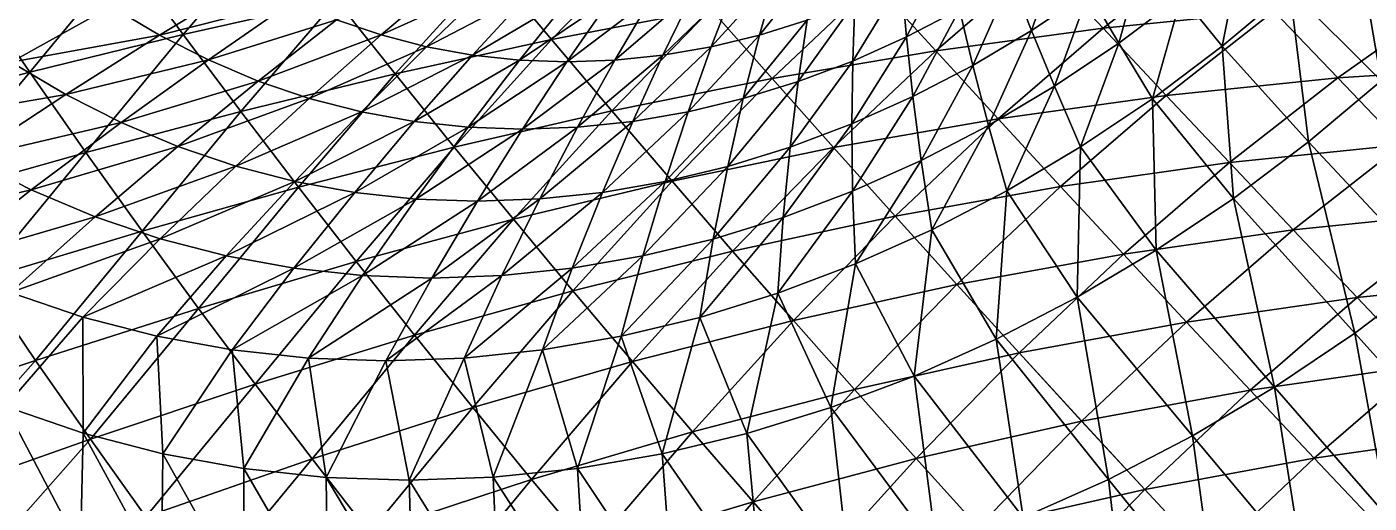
# Model space of a CAD drawing. Extents: x -232 to 179, y -162 to 161.
# Drawn here: x -141.7 to -68.9, y 51.5 to 77.3 of the extents above; entities that cross this region are included whole.
import ezdxf

# ---------------------------------------------------------------- set-up
doc = ezdxf.new("R2010")
doc.units = 0
doc.header["$MEASUREMENT"] = 0

msp = doc.modelspace()

# ---------------------------------------------------------------- linework, layer by layer
for points in [[(-136.3612, 81.17152, -761.76965), (-128.11998, 82.89418, -752.5978), (-133.23177, 76.916916, -753.2263), (-133.23166, 76.917015, -753.2262)], [(-124.91799, 78.8076, -744.2819), (-133.23177, 76.916916, -753.2263), (-128.11998, 82.89418, -752.5978), (-128.11987, 82.89428000000001, -752.59766)], [(-68.20875500000001, 74.40883000000001, -920.5676), (-69.61844, 82.66246, -922.47766), (-73.16620999999999, 79.36882, -922.4187), (-73.16611, 79.36891999999999, -922.4186)], [(-69.61844, 82.66246, -922.47766), (-68.20875500000001, 74.40883000000001, -920.5676), (-64.39386, 77.950455, -920.6311), (-64.39376, 77.950554, -920.6310000000001)], [(-116.49872, 80.54379, -735.7402), (-107.914246, 82.10459, -727.6189999999999), (-113.23493, 76.64572, -727.8314), (-113.23483, 76.64582, -727.8313)], [(-104.59186, 78.30674, -719.8873), (-113.23493, 76.64572, -727.8314), (-107.914246, 82.10459, -727.6189999999999), (-107.91415, 82.10469, -727.6189)], [(-87.18571, 77.140495, -911.2302), (-85.554085, 81.790695, -906.87036), (-88.29639399999999, 79.95005, -906.41626), (-88.296295, 79.95015, -906.41614)], [(-85.554085, 81.790695, -906.87036), (-87.18571, 77.140495, -911.2302), (-84.07597, 79.22775, -911.7452), (-84.075874, 79.22785, -911.74506)], [(-86.73033000000001, 80.92163000000001, -705.2469), (-77.50514, 81.81368, -698.5501), (-83.30575999999999, 77.2708, -697.9657599999999), (-83.30566400000001, 77.2709, -697.96564)], [(-74.03758, 78.195984, -691.3956), (-83.30575999999999, 77.2708, -697.9657599999999), (-77.50514, 81.81368, -698.5501), (-77.50504000000001, 81.81378000000001, -698.55)], [(-76.83868000000001, 76.29146, -922.16534), (-75.75958, 81.7763, -917.3488), (-79.05193, 79.01746, -917.1216400000001), (-79.051834, 79.01756, -917.1215)], [(-75.75958, 81.7763, -917.3488), (-76.83868000000001, 76.29146, -922.16534), (-73.16620999999999, 79.36882, -922.4187), (-73.16611, 79.36891999999999, -922.4186)], [(-144.6026, 79.331924, -771.3272), (-136.3612, 81.17152, -761.76965), (-141.55608, 74.87573, -762.5366), (-141.55597, 74.87583000000001, -762.5365)], [(-133.23177, 76.916916, -753.2263), (-141.55608, 74.87573, -762.5366), (-136.3612, 81.17152, -761.76965), (-136.3611, 81.171616, -761.76953)], [(-95.76024, 79.74207, -712.3584599999999), (-86.73033000000001, 80.92163000000001, -705.2469), (-92.3836, 76.04167, -704.9395), (-92.3835, 76.04177, -704.9394)], [(-93.97556999999999, 76.79111999999999, -905.0975300000001), (-91.73651, 81.10692, -901.16565), (-94.23778, 79.80763, -900.5316), (-94.23768000000001, 79.80773, -900.5315)], [(-91.73651, 81.10692, -901.16565), (-93.97556999999999, 76.79111999999999, -905.0975300000001), (-91.106636, 78.28139499999999, -905.8248), (-91.10654, 78.281494, -905.8247)], [(-83.30575999999999, 77.2708, -697.9657599999999), (-92.3836, 76.04167, -704.9395), (-86.73033000000001, 80.92163000000001, -705.2469), (-86.73023, 80.92173000000001, -705.24677)], [(-82.44991, 76.46086, -916.71875), (-81.052536, 81.50255, -912.10364), (-84.07597, 79.22775, -911.7452), (-84.075874, 79.22785, -911.74506)], [(-81.052536, 81.50255, -912.10364), (-82.44991, 76.46086, -916.71875), (-79.05193, 79.01746, -917.1216400000001), (-79.051834, 79.01756, -917.1215)], [(-124.91799, 78.8076, -744.2819), (-116.49872, 80.54379, -735.7402), (-121.71869, 74.78538499999999, -736.18195), (-121.71859, 74.785484, -736.1818)], [(-113.23493, 76.64572, -727.8314), (-121.71869, 74.78538499999999, -736.18195), (-116.49872, 80.54379, -735.7402), (-116.49862, 80.54389, -735.74005)], [(-101.95907, 76.89279, -897.9394), (-98.816025, 80.81126, -894.635), (-101.05008, 80.12125, -893.79614), (-101.04998, 80.121346, -893.796)], [(-98.816025, 80.81126, -894.635), (-101.95907, 76.89279, -897.9394), (-99.35842, 77.69601999999999, -898.9159), (-99.35831999999999, 77.69612, -898.9158)], [(-129.58812, 79.897385, -880.8811599999999), (-137.13458, 78.442764, -880.2131300000001), (-134.52205, 76.89407, -882.5587), (-134.52194, 76.89416999999999, -882.5586)], [(-134.52205, 76.89407, -882.5587), (-127.2713, 78.72113, -882.847), (-129.58812, 79.897385, -880.8811599999999), (-129.58801, 79.89748399999999, -880.88104)], [(-118.690216, 80.12915, -884.0117), (-124.90735, 77.721855, -884.73645), (-122.49385, 76.901985, -886.54944), (-122.49375, 76.902084, -886.5493)], [(-122.49385, 76.901985, -886.54944), (-116.5755, 79.58051999999999, -885.50195), (-118.690216, 80.12915, -884.0117), (-118.69012, 80.12925, -884.0116)], [(-116.5755, 79.58051999999999, -885.50195), (-122.49385, 76.901985, -886.54944), (-120.03213, 76.26333000000001, -888.2842), (-120.03203, 76.26343, -888.28406)], [(-120.03213, 76.26333000000001, -888.2842), (-114.42275, 79.18864, -886.9225), (-116.5755, 79.58051999999999, -885.50195), (-116.5754, 79.58062, -885.50183)], [(-107.19271, 75.81018, -895.6649), (-103.296165, 79.58034, -892.8642), (-105.54597, 79.19124599999999, -891.8423), (-105.54587, 79.191345, -891.8421599999999)], [(-103.296165, 79.58034, -892.8642), (-107.19271, 75.81018, -895.6649), (-104.57372, 76.26312, -896.85455), (-104.57362, 76.26321999999999, -896.8544300000001)], [(-104.59186, 78.30674, -719.8873), (-95.76024, 79.74207, -712.3584599999999), (-101.26807, 74.53859, -712.31915), (-101.26797, 74.53869, -712.31903)], [(-104.57372, 76.26312, -896.85455), (-101.05008, 80.12125, -893.79614), (-103.296165, 79.58034, -892.8642), (-103.29607, 79.58044, -892.8641)], [(-101.05008, 80.12125, -893.79614), (-104.57372, 76.26312, -896.85455), (-101.95907, 76.89279, -897.9394), (-101.95897, 76.89289000000001, -897.9393)], [(-92.3836, 76.04167, -704.9395), (-101.26807, 74.53859, -712.31915), (-95.76024, 79.74207, -712.3584599999999), (-95.76014, 79.74217, -712.35834)], [(-96.89317, 75.4852, -904.2365), (-94.23778, 79.80763, -900.5316), (-96.78149, 78.66906999999999, -899.7809), (-96.78139, 78.66917, -899.78076)], [(-94.23778, 79.80763, -900.5316), (-96.89317, 75.4852, -904.2365), (-93.97556999999999, 76.79111999999999, -905.0975300000001), (-93.97547, 76.79122, -905.0974)], [(-90.372475, 75.24826, -910.5596300000001), (-88.29639399999999, 79.95005, -906.41626), (-91.106636, 78.28139499999999, -905.8248), (-91.10654, 78.281494, -905.8247)], [(-88.29639399999999, 79.95005, -906.41626), (-90.372475, 75.24826, -910.5596300000001), (-87.18571, 77.140495, -911.2302), (-87.18561, 77.140594, -911.2301)], [(-141.55608, 74.87573, -762.5366), (-150.12482, 72.65093, -772.13586), (-144.6026, 79.331924, -771.3272), (-144.6025, 79.33202, -771.3271)], [(-127.2713, 78.72113, -882.847), (-134.52205, 76.89407, -882.5587), (-131.86467, 75.54491999999999, -884.8135), (-131.86456, 75.54502, -884.81335)], [(-133.23177, 76.916916, -753.2263), (-124.91799, 78.8076, -744.2819), (-130.1041, 72.74346, -744.9195599999999), (-130.10399, 72.74356, -744.91943)], [(-131.86467, 75.54491999999999, -884.8135), (-124.90735, 77.721855, -884.73645), (-127.2713, 78.72113, -882.847), (-127.2712, 78.72123, -882.84686)], [(-121.71869, 74.78538499999999, -736.18195), (-130.1041, 72.74346, -744.9195599999999), (-124.91799, 78.8076, -744.2819), (-124.91789, 78.8077, -744.2818)], [(-114.42275, 79.18864, -886.9225), (-120.03213, 76.26333000000001, -888.2842), (-117.52612, 75.807144, -889.9378), (-117.526024, 75.80724000000001, -889.9377)], [(-117.52612, 75.807144, -889.9378), (-112.23691, 78.95404, -888.2702), (-114.42275, 79.18864, -886.9225), (-114.42265, 79.18873599999999, -886.9223599999999)], [(-112.23691, 78.95404, -888.2702), (-117.52612, 75.807144, -889.9378), (-114.98159, 75.53404, -891.5067), (-114.98149, 75.53414000000001, -891.5066)], [(-114.98159, 75.53404, -891.5067), (-110.0241, 78.876724, -889.5418), (-112.23691, 78.95404, -888.2702), (-112.23681, 78.95414, -888.2701)], [(-110.0241, 78.876724, -889.5418), (-114.98159, 75.53404, -891.5067), (-112.40567, 75.444046, -892.98694), (-112.40557, 75.44414499999999, -892.9868)], [(-112.40567, 75.444046, -892.98694), (-107.79127, 78.95616, -890.73364), (-110.0241, 78.876724, -889.5418), (-110.024, 78.87682, -889.5417)], [(-107.79127, 78.95616, -890.73364), (-112.40567, 75.444046, -892.98694), (-109.80644, 75.53652, -894.3744), (-109.80634, 75.53662, -894.3742699999999)], [(-109.80644, 75.53652, -894.3744), (-105.54597, 79.19124599999999, -891.8423), (-107.79127, 78.95616, -890.73364), (-107.79117, 78.95626, -890.7335)], [(-105.54597, 79.19124599999999, -891.8423), (-109.80644, 75.53652, -894.3744), (-107.19271, 75.81018, -895.6649), (-107.19261, 75.81028, -895.6648)], [(-85.94489, 74.11503, -916.14), (-84.07597, 79.22775, -911.7452), (-87.18571, 77.140495, -911.2302), (-87.18561, 77.140594, -911.2301)], [(-84.07597, 79.22775, -911.7452), (-85.94489, 74.11503, -916.14), (-82.44991, 76.46086, -916.71875), (-82.449814, 76.46096, -916.7186)], [(-80.628975, 73.43969, -921.71594), (-79.05193, 79.01746, -917.1216400000001), (-82.44991, 76.46086, -916.71875), (-82.449814, 76.46096, -916.7186)], [(-79.05193, 79.01746, -917.1216400000001), (-80.628975, 73.43969, -921.71594), (-76.83868000000001, 76.29146, -922.16534), (-76.83858000000001, 76.29156, -922.1652)], [(-72.15774499999999, 71.09976, -920.2951699999999), (-73.16620999999999, 79.36882, -922.4187), (-76.83868000000001, 76.29146, -922.16534), (-76.83858000000001, 76.29156, -922.1652)], [(-74.03758, 78.195984, -691.3956), (-64.59096, 78.78735, -685.2230000000001), (-70.56551999999999, 74.57287600000001, -684.35205), (-70.56541999999999, 74.572975, -684.3519)], [(-73.16620999999999, 79.36882, -922.4187), (-72.15774499999999, 71.09976, -920.2951699999999), (-68.20875500000001, 74.40883000000001, -920.5676), (-68.20866, 74.40893, -920.5675)], [(-61.08143, 75.174324, -678.2838), (-70.56551999999999, 74.57287600000001, -684.35205), (-64.59096, 78.78735, -685.2230000000001), (-64.59085999999999, 78.78745, -685.2229)], [(-137.13458, 78.442764, -880.2131300000001), (-145.50137, 77.40885, -878.7442), (-142.56747, 75.43126, -881.51636), (-142.56737, 75.43136, -881.51624)], [(-142.56747, 75.43126, -881.51636), (-134.52205, 76.89407, -882.5587), (-137.13458, 78.442764, -880.2131300000001), (-137.13448, 78.44286, -880.2130000000001)], [(-113.23493, 76.64572, -727.8314), (-104.59186, 78.30674, -719.8873), (-109.96922, 72.78974000000001, -720.1019), (-109.969124, 72.78984, -720.1018)], [(-101.26807, 74.53859, -712.31915), (-109.96922, 72.78974000000001, -720.1019), (-104.59186, 78.30674, -719.8873), (-104.59176, 78.30684000000001, -719.8872)], [(-99.848885, 74.36913, -903.2444), (-96.78149, 78.66906999999999, -899.7809), (-99.35842, 77.69601999999999, -898.9159), (-99.35831999999999, 77.69612, -898.9158)], [(-96.78149, 78.66906999999999, -899.7809), (-99.848885, 74.36913, -903.2444), (-96.89317, 75.4852, -904.2365), (-96.893074, 75.4853, -904.2364)], [(-93.6258, 73.55832, -909.7348599999999), (-91.106636, 78.28139499999999, -905.8248), (-93.97556999999999, 76.79111999999999, -905.0975300000001), (-93.97547, 76.79122, -905.0974)], [(-91.106636, 78.28139499999999, -905.8248), (-93.6258, 73.55832, -909.7348599999999), (-90.372475, 75.24826, -910.5596300000001), (-90.372375, 75.24835999999999, -910.5595)], [(-83.30575999999999, 77.2708, -697.9657599999999), (-74.03758, 78.195984, -691.3956), (-79.87615, 73.623375, -690.8075), (-79.87605, 73.623474, -690.8074)], [(-70.56551999999999, 74.57287600000001, -684.35205), (-79.87615, 73.623375, -690.8075), (-74.03758, 78.195984, -691.3956), (-74.03748, 78.19608000000001, -691.3955)], [(-124.90735, 77.721855, -884.73645), (-131.86467, 75.54491999999999, -884.8135), (-129.15324, 74.39876, -886.98065), (-129.15314, 74.39886, -886.9805)], [(-129.15324, 74.39876, -886.98065), (-122.49385, 76.901985, -886.54944), (-124.90735, 77.721855, -884.73645), (-124.90725, 77.721954, -884.7363)], [(-102.8318, 73.44783000000001, -902.1242699999999), (-99.35842, 77.69601999999999, -898.9159), (-101.95907, 76.89279, -897.9394), (-101.95897, 76.89289000000001, -897.9393)], [(-99.35842, 77.69601999999999, -898.9159), (-102.8318, 73.44783000000001, -902.1242699999999), (-99.848885, 74.36913, -903.2444), (-99.84878499999999, 74.36923, -903.2442599999999)], [(-92.3836, 76.04167, -704.9395), (-83.30575999999999, 77.2708, -697.9657599999999), (-89.00135999999999, 72.354294, -697.6561), (-89.00126, 72.35439000000001, -697.6560000000001)], [(-79.87615, 73.623375, -690.8075), (-89.00135999999999, 72.354294, -697.6561), (-83.30575999999999, 77.2708, -697.9657599999999), (-83.30566400000001, 77.2709, -697.96564)], [(-134.52205, 76.89407, -882.5587), (-142.56747, 75.43126, -881.51636), (-139.60487, 73.675064, -884.17615), (-139.60477, 73.67515999999999, -884.176)], [(-141.55608, 74.87573, -762.5366), (-133.23177, 76.916916, -753.2263), (-138.51007, 70.520004, -754.00555), (-138.50996, 70.5201, -754.0054299999999)], [(-139.60487, 73.675064, -884.17615), (-131.86467, 75.54491999999999, -884.8135), (-134.52205, 76.89407, -882.5587), (-134.52194, 76.89416999999999, -882.5586)], [(-130.1041, 72.74346, -744.9195599999999), (-138.51007, 70.520004, -754.00555), (-133.23177, 76.916916, -753.2263), (-133.23166, 76.917015, -753.2262)], [(-122.49385, 76.901985, -886.54944), (-129.15324, 74.39876, -886.98065), (-126.38499, 73.45837399999999, -889.0602), (-126.38489, 73.45846999999999, -889.0600599999999)], [(-126.38499, 73.45837399999999, -889.0602), (-120.03213, 76.26333000000001, -888.2842), (-122.49385, 76.901985, -886.54944), (-122.49375, 76.902084, -886.5493)], [(-121.71869, 74.78538499999999, -736.18195), (-113.23493, 76.64572, -727.8314), (-118.51675, 70.81909, -728.2784), (-118.51665, 70.81919, -728.2782599999999)], [(-109.96922, 72.78974000000001, -720.1019), (-118.51675, 70.81909, -728.2784), (-113.23493, 76.64572, -727.8314), (-113.23483, 76.64582, -727.8313)], [(-105.83079, 72.72561, -900.88), (-101.95907, 76.89279, -897.9394), (-104.57372, 76.26312, -896.85455), (-104.57362, 76.26321999999999, -896.8544300000001)], [(-101.95907, 76.89279, -897.9394), (-105.83079, 72.72561, -900.88), (-102.8318, 73.44783000000001, -902.1242699999999), (-102.8317, 73.44793, -902.12415)], [(-96.934326, 72.07741999999999, -908.7585), (-93.97556999999999, 76.79111999999999, -905.0975300000001), (-96.89317, 75.4852, -904.2365), (-96.893074, 75.4853, -904.2364)], [(-93.97556999999999, 76.79111999999999, -905.0975300000001), (-96.934326, 72.07741999999999, -908.7585), (-93.6258, 73.55832, -909.7348599999999), (-93.6257, 73.55842, -909.73474)], [(-89.52644000000001, 71.98839, -915.38635), (-87.18571, 77.140495, -911.2302), (-90.372475, 75.24826, -910.5596300000001), (-90.372375, 75.24835999999999, -910.5595)], [(-87.18571, 77.140495, -911.2302), (-89.52644000000001, 71.98839, -915.38635), (-85.94489, 74.11503, -916.14), (-85.94479, 74.11513000000001, -916.1399)], [(-120.03213, 76.26333000000001, -888.2842), (-126.38499, 73.45837399999999, -889.0602), (-123.56142, 72.72584499999999, -891.0499), (-123.56132, 72.725945, -891.0498)], [(-123.56142, 72.72584499999999, -891.0499), (-117.52612, 75.807144, -889.9378), (-120.03213, 76.26333000000001, -888.2842), (-120.03203, 76.26343, -888.28406)], [(-117.52612, 75.807144, -889.9378), (-123.56142, 72.72584499999999, -891.0499), (-120.68706, 72.20260999999999, -892.94653), (-120.68696, 72.20270500000001, -892.9464)], [(-120.68706, 72.20260999999999, -892.94653), (-114.98159, 75.53404, -891.5067), (-117.52612, 75.807144, -889.9378), (-117.526024, 75.80724000000001, -889.9377)], [(-111.832664, 71.89220999999999, -898.0353), (-107.19271, 75.81018, -895.6649), (-109.80644, 75.53652, -894.3744), (-109.80634, 75.53662, -894.3742699999999)], [(-107.19271, 75.81018, -895.6649), (-111.832664, 71.89220999999999, -898.0353), (-108.83473, 72.2061, -899.5155599999999), (-108.83463, 72.2062, -899.51544)], [(-108.83473, 72.2061, -899.5155599999999), (-104.57372, 76.26312, -896.85455), (-107.19271, 75.81018, -895.6649), (-107.19261, 75.81028, -895.6648)], [(-104.57372, 76.26312, -896.85455), (-108.83473, 72.2061, -899.5155599999999), (-105.83079, 72.72561, -900.88), (-105.83069, 72.72570999999999, -900.8799)], [(-101.26807, 74.53859, -712.31915), (-92.3836, 76.04167, -704.9395), (-97.938126, 70.79405, -704.8999), (-97.93803, 70.79415, -704.8998)], [(-89.00135999999999, 72.354294, -697.6561), (-97.938126, 70.79405, -704.8999), (-92.3836, 76.04167, -704.9395), (-92.3835, 76.04177, -704.9394)], [(-84.527466, 70.82301, -921.0704), (-82.44991, 76.46086, -916.71875), (-85.94489, 74.11503, -916.14), (-85.94479, 74.11513000000001, -916.1399)], [(-82.44991, 76.46086, -916.71875), (-84.527466, 70.82301, -921.0704), (-80.628975, 73.43969, -921.71594), (-80.628876, 73.43979, -921.7158)], [(-76.23343, 68.033264, -919.81195), (-76.83868000000001, 76.29146, -922.16534), (-80.628975, 73.43969, -921.71594), (-80.628876, 73.43979, -921.7158)], [(-76.83868000000001, 76.29146, -922.16534), (-76.23343, 68.033264, -919.81195), (-72.15774499999999, 71.09976, -920.2951699999999), (-72.157646, 71.09985999999999, -920.2950400000001)], [(-148.18742, 72.19405, -882.7451), (-139.60487, 73.675064, -884.17615), (-142.56747, 75.43126, -881.51636), (-142.56737, 75.43136, -881.51624)], [(-131.86467, 75.54491999999999, -884.8135), (-139.60487, 73.675064, -884.17615), (-136.59146, 72.14514, -886.7331), (-136.59135, 72.14524, -886.7330000000001)], [(-136.59146, 72.14514, -886.7331), (-129.15324, 74.39876, -886.98065), (-131.86467, 75.54491999999999, -884.8135), (-131.86456, 75.54502, -884.81335)], [(-114.98159, 75.53404, -891.5067), (-120.68706, 72.20260999999999, -892.94653), (-117.7685, 71.88937, -894.7461), (-117.7684, 71.88946999999999, -894.7460000000001)], [(-117.7685, 71.88937, -894.7461), (-112.40567, 75.444046, -892.98694), (-114.98159, 75.53404, -891.5067), (-114.98149, 75.53414000000001, -891.5066)], [(-112.40567, 75.444046, -892.98694), (-117.7685, 71.88937, -894.7461), (-114.81395, 71.78614, -896.4439), (-114.81385, 71.78624, -896.4438)], [(-114.81395, 71.78614, -896.4439), (-109.80644, 75.53652, -894.3744), (-112.40567, 75.444046, -892.98694), (-112.40557, 75.44414499999999, -892.9868)], [(-109.80644, 75.53652, -894.3744), (-114.81395, 71.78614, -896.4439), (-111.832664, 71.89220999999999, -898.0353), (-111.832565, 71.89231, -898.03516)], [(-100.28606, 70.81181, -907.6334), (-96.89317, 75.4852, -904.2365), (-99.848885, 74.36913, -903.2444), (-99.84878499999999, 74.36923, -903.2442599999999)], [(-96.89317, 75.4852, -904.2365), (-100.28606, 70.81181, -907.6334), (-96.934326, 72.07741999999999, -908.7585), (-96.93423, 72.07751999999999, -908.7583599999999)], [(-93.1828, 70.08908000000001, -914.4595), (-90.372475, 75.24826, -910.5596300000001), (-93.6258, 73.55832, -909.7348599999999), (-93.6257, 73.55842, -909.73474)], [(-90.372475, 75.24826, -910.5596300000001), (-93.1828, 70.08908000000001, -914.4595), (-89.52644000000001, 71.98839, -915.38635), (-89.526344, 71.98849, -915.3862)], [(-70.56551999999999, 74.57287600000001, -684.35205), (-61.08143, 75.174324, -678.2838), (-67.084526, 70.93972, -677.4086), (-67.08443, 70.93982, -677.4085)], [(-150.12482, 72.65093, -772.13586), (-141.55608, 74.87573, -762.5366), (-147.17625, 68.07621999999999, -763.35956), (-147.17615, 68.07632, -763.3594400000001)], [(-138.51007, 70.520004, -754.00555), (-147.17625, 68.07621999999999, -763.35956), (-141.55608, 74.87573, -762.5366), (-141.55597, 74.87583000000001, -762.5365)], [(-129.15324, 74.39876, -886.98065), (-136.59146, 72.14514, -886.7331), (-133.51675, 70.84541, -889.1906), (-133.51665, 70.84551, -889.1905)], [(-133.51675, 70.84541, -889.1906), (-126.38499, 73.45837399999999, -889.0602), (-129.15324, 74.39876, -886.98065), (-129.15314, 74.39886, -886.9805)], [(-130.1041, 72.74346, -744.9195599999999), (-121.71869, 74.78538499999999, -736.18195), (-126.972916, 68.64159000000001, -736.82794), (-126.97282, 68.641685, -736.8278)], [(-118.51675, 70.81909, -728.2784), (-126.972916, 68.64159000000001, -736.82794), (-121.71869, 74.78538499999999, -736.18195), (-121.71859, 74.785484, -736.1818)], [(-109.96922, 72.78974000000001, -720.1019), (-101.26807, 74.53859, -712.31915), (-106.69667, 68.96901, -712.5358), (-106.69657, 68.96911, -712.5357)], [(-97.938126, 70.79405, -704.8999), (-106.69667, 68.96901, -712.5358), (-101.26807, 74.53859, -712.31915), (-101.26797, 74.53869, -712.31903)], [(-103.66863, 69.76708, -906.3633), (-99.848885, 74.36913, -903.2444), (-102.8318, 73.44783000000001, -902.1242699999999), (-102.8317, 73.44793, -902.12415)], [(-99.848885, 74.36913, -903.2444), (-103.66863, 69.76708, -906.3633), (-100.28606, 70.81181, -907.6334), (-100.28596, 70.81191, -907.6333)], [(-79.87615, 73.623375, -690.8075), (-70.56551999999999, 74.57287600000001, -684.35205), (-76.43703000000001, 69.97446, -683.7606), (-76.43693, 69.974556, -683.7605)], [(-67.084526, 70.93972, -677.4086), (-76.43703000000001, 69.97446, -683.7606), (-70.56551999999999, 74.57287600000001, -684.35205), (-70.56541999999999, 74.572975, -684.3519)], [(-65.41957, 63.89759399999999, -911.6752), (-68.20875500000001, 74.40883000000001, -920.5676), (-72.15774499999999, 71.09976, -920.2951699999999), (-72.157646, 71.09985999999999, -920.2950400000001)], [(-139.60487, 73.675064, -884.17615), (-148.18742, 72.19405, -882.7451), (-144.85783, 70.22029, -885.7345), (-144.85773, 70.22039000000001, -885.7344)], [(-144.85783, 70.22029, -885.7345), (-136.59146, 72.14514, -886.7331), (-139.60487, 73.675064, -884.17615), (-139.60477, 73.67515999999999, -884.176)], [(-88.52253, 68.450836, -920.2296), (-85.94489, 74.11503, -916.14), (-89.52644000000001, 71.98839, -915.38635), (-89.526344, 71.98849, -915.3862)], [(-89.00135999999999, 72.354294, -697.6561), (-79.87615, 73.623375, -690.8075), (-85.60902, 68.6747, -690.49585), (-85.60892, 68.6748, -690.4957)], [(-85.94489, 74.11503, -916.14), (-88.52253, 68.450836, -920.2296), (-84.527466, 70.82301, -921.0704), (-84.52736999999999, 70.82311, -921.07025)], [(-76.43703000000001, 69.97446, -683.7606), (-85.60902, 68.6747, -690.49585), (-79.87615, 73.623375, -690.8075), (-79.87605, 73.623474, -690.8074)], [(-126.38499, 73.45837399999999, -889.0602), (-133.51675, 70.84541, -889.1906), (-130.3776, 69.77904000000001, -891.5487), (-130.37749, 69.77914, -891.5486)], [(-130.3776, 69.77904000000001, -891.5487), (-123.56142, 72.72584499999999, -891.0499), (-126.38499, 73.45837399999999, -889.0602), (-126.38489, 73.45846999999999, -889.0600599999999)], [(-107.06944, 68.94809000000001, -904.9523), (-102.8318, 73.44783000000001, -902.1242699999999), (-105.83079, 72.72561, -900.88), (-105.83069, 72.72570999999999, -900.8799)], [(-102.8318, 73.44783000000001, -902.1242699999999), (-107.06944, 68.94809000000001, -904.9523), (-103.66863, 69.76708, -906.3633), (-103.66853, 69.76718000000001, -906.36316)], [(-96.901184, 68.424736, -913.3620599999999), (-93.6258, 73.55832, -909.7348599999999), (-96.934326, 72.07741999999999, -908.7585), (-96.93423, 72.07751999999999, -908.7583599999999)], [(-93.6258, 73.55832, -909.7348599999999), (-96.901184, 68.424736, -913.3620599999999), (-93.1828, 70.08908000000001, -914.4595), (-93.1827, 70.08918, -914.45935)], [(-80.42545, 65.21956999999999, -919.1178), (-80.628975, 73.43969, -921.71594), (-84.527466, 70.82301, -921.0704), (-84.52736999999999, 70.82311, -921.07025)], [(-80.628975, 73.43969, -921.71594), (-80.42545, 65.21956999999999, -919.1178), (-76.23343, 68.033264, -919.81195), (-76.23333000000001, 68.03336, -919.8118)], [(-136.59146, 72.14514, -886.7331), (-144.85783, 70.22029, -885.7345), (-141.4711, 68.50085, -888.60815), (-141.471, 68.500946, -888.6080300000001)], [(-141.4711, 68.50085, -888.60815), (-133.51675, 70.84541, -889.1906), (-136.59146, 72.14514, -886.7331), (-136.59135, 72.14524, -886.7330000000001)], [(-138.51007, 70.520004, -754.00555), (-130.1041, 72.74346, -744.9195599999999), (-135.45914, 66.25357, -745.71014), (-135.45903, 66.25367, -745.71)], [(-126.972916, 68.64159000000001, -736.82794), (-135.45914, 66.25357, -745.71014), (-130.1041, 72.74346, -744.9195599999999), (-130.10399, 72.74356, -744.91943)], [(-123.56142, 72.72584499999999, -891.0499), (-130.3776, 69.77904000000001, -891.5487), (-127.1757, 68.948364, -893.80505), (-127.1756, 68.94846, -893.8049300000001)], [(-127.1757, 68.948364, -893.80505), (-120.68706, 72.20260999999999, -892.94653), (-123.56142, 72.72584499999999, -891.0499), (-123.56132, 72.725945, -891.0498)], [(-120.68706, 72.20260999999999, -892.94653), (-127.1757, 68.948364, -893.80505), (-123.916214, 68.35501, -895.9559), (-123.916115, 68.35511, -895.95575)], [(-123.916214, 68.35501, -895.9559), (-117.7685, 71.88937, -894.7461), (-120.68706, 72.20260999999999, -892.94653), (-120.68696, 72.20270500000001, -892.9464)], [(-118.51675, 70.81909, -728.2784), (-109.96922, 72.78974000000001, -720.1019), (-115.30728, 66.901054, -720.5537), (-115.30718, 66.90115, -720.5536)], [(-106.69667, 68.96901, -712.5358), (-115.30728, 66.901054, -720.5537), (-109.96922, 72.78974000000001, -720.1019), (-109.969124, 72.78984, -720.1018)], [(-113.87547, 68.00301999999999, -901.72644), (-108.83473, 72.2061, -899.5155599999999), (-111.832664, 71.89220999999999, -898.0353), (-111.832565, 71.89231, -898.03516)], [(-108.83473, 72.2061, -899.5155599999999), (-113.87547, 68.00301999999999, -901.72644), (-110.47587, 68.35896, -903.4049699999999), (-110.47577, 68.35906, -903.40485)], [(-110.47587, 68.35896, -903.4049699999999), (-105.83079, 72.72561, -900.88), (-108.83473, 72.2061, -899.5155599999999), (-108.83463, 72.2062, -899.51544)], [(-105.83079, 72.72561, -900.88), (-110.47587, 68.35896, -903.4049699999999), (-107.06944, 68.94809000000001, -904.9523), (-107.06934, 68.94819, -904.95215)], [(-97.938126, 70.79405, -704.8999), (-89.00135999999999, 72.354294, -697.6561), (-94.59747, 67.0674, -697.6162), (-94.597374, 67.0675, -697.6161)], [(-85.60902, 68.6747, -690.49585), (-94.59747, 67.0674, -697.6162), (-89.00135999999999, 72.354294, -697.6561), (-89.00126, 72.35439000000001, -697.6560000000001)], [(-117.7685, 71.88937, -894.7461), (-123.916214, 68.35501, -895.9559), (-120.60663, 67.9998, -897.99646), (-120.60653, 67.9999, -897.99634)], [(-120.60663, 67.9998, -897.99646), (-114.81395, 71.78614, -896.4439), (-117.7685, 71.88937, -894.7461), (-117.7684, 71.88946999999999, -894.7460000000001)], [(-114.81395, 71.78614, -896.4439), (-120.60663, 67.9998, -897.99646), (-117.25621, 67.88274399999999, -899.92175), (-117.25611, 67.88284, -899.92163)], [(-117.25621, 67.88274399999999, -899.92175), (-111.832664, 71.89220999999999, -898.0353), (-114.81395, 71.78614, -896.4439), (-114.81385, 71.78624, -896.4438)], [(-111.832664, 71.89220999999999, -898.0353), (-117.25621, 67.88274399999999, -899.92175), (-113.87547, 68.00301999999999, -901.72644), (-113.875374, 68.00312, -901.7263)], [(-100.66813, 67.00235, -912.0976), (-96.934326, 72.07741999999999, -908.7585), (-100.28606, 70.81181, -907.6334), (-100.28596, 70.81191, -907.6333)], [(-96.934326, 72.07741999999999, -908.7585), (-100.66813, 67.00235, -912.0976), (-96.901184, 68.424736, -913.3620599999999), (-96.901085, 68.424835, -913.36194)], [(-92.60103000000001, 66.33225, -919.19574), (-89.52644000000001, 71.98839, -915.38635), (-93.1828, 70.08908000000001, -914.4595), (-93.1827, 70.08918, -914.45935)], [(-89.52644000000001, 71.98839, -915.38635), (-92.60103000000001, 66.33225, -919.19574), (-88.52253, 68.450836, -920.2296), (-88.52243, 68.450935, -920.2295)], [(-133.51675, 70.84541, -889.1906), (-141.4711, 68.50085, -888.60815), (-138.01549, 67.040115, -891.3701), (-138.01538, 67.040215, -891.37)], [(-138.01549, 67.040115, -891.3701), (-130.3776, 69.77904000000001, -891.5487), (-133.51675, 70.84541, -889.1906), (-133.51665, 70.84551, -889.1905)], [(-126.972916, 68.64159000000001, -736.82794), (-118.51675, 70.81909, -728.2784), (-123.83322, 64.60251, -728.932), (-123.83312, 64.60261, -728.9319)], [(-115.30728, 66.901054, -720.5537), (-123.83322, 64.60251, -728.932), (-118.51675, 70.81909, -728.2784), (-118.51665, 70.81919, -728.2782599999999)], [(-106.69667, 68.96901, -712.5358), (-97.938126, 70.79405, -704.8999), (-103.412766, 65.177246, -705.1184), (-103.41267, 65.17734499999999, -705.1183)], [(-104.46975, 65.828186, -910.6701699999999), (-100.28606, 70.81181, -907.6334), (-103.66863, 69.76708, -906.3633), (-103.66853, 69.76718000000001, -906.36316)], [(-100.28606, 70.81181, -907.6334), (-104.46975, 65.828186, -910.6701699999999), (-100.66813, 67.00235, -912.0976), (-100.66803, 67.00245, -912.0975)], [(-94.59747, 67.0674, -697.6162), (-103.412766, 65.177246, -705.1184), (-97.938126, 70.79405, -704.8999), (-97.93803, 70.79415, -704.8998)], [(-84.72131999999999, 62.668785, -918.21375), (-84.527466, 70.82301, -921.0704), (-88.52253, 68.450836, -920.2296), (-88.52243, 68.450935, -920.2295)], [(-84.527466, 70.82301, -921.0704), (-84.72131999999999, 62.668785, -918.21375), (-80.42545, 65.21956999999999, -919.1178), (-80.425354, 65.219666, -919.1177)], [(-76.43703000000001, 69.97446, -683.7606), (-67.084526, 70.93972, -677.4086), (-72.98406999999999, 66.31936, -676.8144), (-72.98397, 66.31945999999999, -676.8143)], [(-69.64869, 60.71566, -911.1737699999999), (-72.15774499999999, 71.09976, -920.2951699999999), (-76.23343, 68.033264, -919.81195), (-76.23333000000001, 68.03336, -919.8118)], [(-63.59028199999999, 67.29205, -670.5554), (-72.98406999999999, 66.31936, -676.8144), (-67.084526, 70.93972, -677.4086), (-67.08443, 70.93982, -677.4085)], [(-72.15774499999999, 71.09976, -920.2951699999999), (-69.64869, 60.71566, -911.1737699999999), (-65.41957, 63.89759399999999, -911.6752), (-65.41946999999999, 63.89769399999999, -911.67505)], [(-150.24225, 66.47861, -887.1543), (-141.4711, 68.50085, -888.60815), (-144.85783, 70.22029, -885.7345), (-144.85773, 70.22039000000001, -885.7344)], [(-147.17625, 68.07621999999999, -763.35956), (-138.51007, 70.520004, -754.00555), (-144.22054, 63.61126700000001, -754.8417400000001), (-144.22043, 63.611366, -754.8416)], [(-135.45914, 66.25357, -745.71014), (-144.22054, 63.61126700000001, -754.8417400000001), (-138.51007, 70.520004, -754.00555), (-138.50996, 70.5201, -754.0054299999999)], [(-96.748726, 64.475746, -917.9717), (-93.1828, 70.08908000000001, -914.4595), (-96.901184, 68.424736, -913.3620599999999), (-96.901085, 68.424835, -913.36194)], [(-93.1828, 70.08908000000001, -914.4595), (-96.748726, 64.475746, -917.9717), (-92.60103000000001, 66.33225, -919.19574), (-92.60093, 66.33235, -919.1956)], [(-85.60902, 68.6747, -690.49585), (-76.43703000000001, 69.97446, -683.7606), (-82.20224, 64.99786999999999, -683.4472), (-82.20214, 64.99797, -683.4471)], [(-72.98406999999999, 66.31936, -676.8144), (-82.20224, 64.99786999999999, -683.4472), (-76.43703000000001, 69.97446, -683.7606), (-76.43693, 69.974556, -683.7605)], [(-130.3776, 69.77904000000001, -891.5487), (-138.01549, 67.040115, -891.3701), (-134.48744, 65.84163000000001, -894.0203), (-134.48734, 65.84173, -894.0202)], [(-134.48744, 65.84163000000001, -894.0203), (-127.1757, 68.948364, -893.80505), (-130.3776, 69.77904000000001, -891.5487), (-130.37749, 69.77914, -891.5486)], [(-108.291855, 64.90774499999999, -909.08435), (-103.66863, 69.76708, -906.3633), (-107.06944, 68.94809000000001, -904.9523), (-107.06934, 68.94819, -904.95215)], [(-103.66863, 69.76708, -906.3633), (-108.291855, 64.90774499999999, -909.08435), (-104.46975, 65.828186, -910.6701699999999), (-104.46965, 65.828285, -910.6700400000001)], [(-141.4711, 68.50085, -888.60815), (-150.24225, 66.47861, -887.1543), (-146.46451, 64.56064, -890.35974), (-146.4644, 64.56074, -890.3596)], [(-146.46451, 64.56064, -890.35974), (-138.01549, 67.040115, -891.3701), (-141.4711, 68.50085, -888.60815), (-141.471, 68.500946, -888.6080300000001)], [(-135.45914, 66.25357, -745.71014), (-126.972916, 68.64159000000001, -736.82794), (-132.3983, 62.066425, -737.6289), (-132.3982, 62.066525, -737.6288)], [(-127.1757, 68.948364, -893.80505), (-134.48744, 65.84163000000001, -894.0203), (-130.8889, 64.90804, -896.5562), (-130.8888, 64.90814, -896.5561)], [(-123.83322, 64.60251, -728.932), (-132.3983, 62.066425, -737.6289), (-126.972916, 68.64159000000001, -736.82794), (-126.97282, 68.641685, -736.8278)], [(-130.8889, 64.90804, -896.5562), (-123.916214, 68.35501, -895.9559), (-127.1757, 68.948364, -893.80505), (-127.1756, 68.94846, -893.8049300000001)], [(-115.30728, 66.901054, -720.5537), (-106.69667, 68.96901, -712.5358), (-112.0856, 63.02420799999999, -712.9919), (-112.0855, 63.02430699999999, -712.99176)], [(-112.12027, 64.245636, -907.3453400000001), (-107.06944, 68.94809000000001, -904.9523), (-110.47587, 68.35896, -903.4049699999999), (-110.47577, 68.35906, -903.40485)], [(-107.06944, 68.94809000000001, -904.9523), (-112.12027, 64.245636, -907.3453400000001), (-108.291855, 64.90774499999999, -909.08435), (-108.291756, 64.907845, -909.0842)], [(-103.412766, 65.177246, -705.1184), (-112.0856, 63.02420799999999, -712.9919), (-106.69667, 68.96901, -712.5358), (-106.69657, 68.96911, -712.5357)], [(-94.59747, 67.0674, -697.6162), (-85.60902, 68.6747, -690.49585), (-91.24175, 63.353207, -690.4556), (-91.24165, 63.353306, -690.4555)], [(-82.20224, 64.99786999999999, -683.4472), (-91.24175, 63.353207, -690.4556), (-85.60902, 68.6747, -690.49585), (-85.60892, 68.6748, -690.4957)], [(-123.916214, 68.35501, -895.9559), (-130.8889, 64.90804, -896.5562), (-127.22563, 64.24119, -898.97345), (-127.22553, 64.24129, -898.9733)], [(-127.22563, 64.24119, -898.97345), (-120.60663, 67.9998, -897.99646), (-123.916214, 68.35501, -895.9559), (-123.916115, 68.35511, -895.95575)], [(-120.60663, 67.9998, -897.99646), (-127.22563, 64.24119, -898.97345), (-123.50604, 63.841976, -901.26685), (-123.50594, 63.842075, -901.2667)], [(-123.50604, 63.841976, -901.26685), (-117.25621, 67.88274399999999, -899.92175), (-120.60663, 67.9998, -897.99646), (-120.60653, 67.9999, -897.99634)], [(-117.25621, 67.88274399999999, -899.92175), (-123.50604, 63.841976, -901.26685), (-119.74057, 63.710415, -903.43066), (-119.74047, 63.710514, -903.4305400000001)], [(-119.74057, 63.710415, -903.43066), (-113.87547, 68.00301999999999, -901.72644), (-117.25621, 67.88274399999999, -899.92175), (-117.25611, 67.88284, -899.92163)], [(-113.87547, 68.00301999999999, -901.72644), (-119.74057, 63.710415, -903.43066), (-115.941025, 63.84559599999999, -905.45886), (-115.940926, 63.84569499999999, -905.45874)], [(-115.941025, 63.84559599999999, -905.45886), (-110.47587, 68.35896, -903.4049699999999), (-113.87547, 68.00301999999999, -901.72644), (-113.875374, 68.00312, -901.7263)], [(-110.47587, 68.35896, -903.4049699999999), (-115.941025, 63.84559599999999, -905.45886), (-112.12027, 64.245636, -907.3453400000001), (-112.12017, 64.245735, -907.3452)], [(-100.95059, 62.88913, -916.5612), (-96.901184, 68.424736, -913.3620599999999), (-100.66813, 67.00235, -912.0976), (-100.66803, 67.00245, -912.0975)], [(-96.901184, 68.424736, -913.3620599999999), (-100.95059, 62.88913, -916.5612), (-96.748726, 64.475746, -917.9717), (-96.74863, 64.47584499999999, -917.97156)], [(-89.10691, 60.390682, -917.102), (-88.52253, 68.450836, -920.2296), (-92.60103000000001, 66.33225, -919.19574), (-92.60093, 66.33235, -919.1956)], [(-88.52253, 68.450836, -920.2296), (-89.10691, 60.390682, -917.102), (-84.72131999999999, 62.668785, -918.21375), (-84.72122, 62.668884, -918.2136)], [(-73.99853, 57.79604, -910.4535), (-76.23343, 68.033264, -919.81195), (-80.42545, 65.21956999999999, -919.1178), (-80.425354, 65.219666, -919.1177)], [(-76.23343, 68.033264, -919.81195), (-73.99853, 57.79604, -910.4535), (-69.64869, 60.71566, -911.1737699999999), (-69.64859, 60.71576, -911.17365)], [(-138.01549, 67.040115, -891.3701), (-146.46451, 64.56064, -890.35974), (-142.60992, 62.93125500000001, -893.4406), (-142.60982, 62.931355, -893.4405)], [(-142.60992, 62.93125500000001, -893.4406), (-134.48744, 65.84163000000001, -894.0203), (-138.01549, 67.040115, -891.3701), (-138.01538, 67.040215, -891.37)], [(-103.412766, 65.177246, -705.1184), (-94.59747, 67.0674, -697.6162), (-100.1131, 61.408527, -697.83636), (-100.113, 61.408627, -697.8362400000001)], [(-91.24175, 63.353207, -690.4556), (-100.1131, 61.408527, -697.83636), (-94.59747, 67.0674, -697.6162), (-94.597374, 67.0675, -697.6161)], [(-72.98406999999999, 66.31936, -676.8144), (-63.59028199999999, 67.29205, -670.5554), (-69.51305, 62.653496, -669.9588), (-69.51295, 62.653595, -669.9587)], [(-60.078552, 63.625412, -663.7828400000001), (-69.51305, 62.653496, -669.9588), (-63.59028199999999, 67.29205, -670.5554), (-63.590183, 67.29215, -670.5553)], [(-123.83322, 64.60251, -728.932), (-115.30728, 66.901054, -720.5537), (-120.68035, 60.61827, -721.2143), (-120.68025, 60.61837, -721.2142)], [(-112.0856, 63.02420799999999, -712.9919), (-120.68035, 60.61827, -721.2143), (-115.30728, 66.901054, -720.5537), (-115.30718, 66.90115, -720.5536)], [(-105.19113, 61.57940300000001, -914.9689300000001), (-100.66813, 67.00235, -912.0976), (-104.46975, 65.828186, -910.6701699999999), (-104.46965, 65.828285, -910.6700400000001)], [(-100.66813, 67.00235, -912.0976), (-105.19113, 61.57940300000001, -914.9689300000001), (-100.95059, 62.88913, -916.5612), (-100.95049, 62.88923, -916.5611)], [(-93.5669, 58.39439, -915.78577), (-92.60103000000001, 66.33225, -919.19574), (-96.748726, 64.475746, -917.9717), (-96.74863, 64.47584499999999, -917.97156)], [(-92.60103000000001, 66.33225, -919.19574), (-93.5669, 58.39439, -915.78577), (-89.10691, 60.390682, -917.102), (-89.10681, 60.39078000000001, -917.10187)], [(-82.20224, 64.99786999999999, -683.4472), (-72.98406999999999, 66.31936, -676.8144), (-78.776794, 61.319008, -676.49945), (-78.77669499999999, 61.319107, -676.4993)], [(-69.51305, 62.653496, -669.9588), (-78.776794, 61.319008, -676.49945), (-72.98406999999999, 66.31936, -676.8144), (-72.98397, 66.31945999999999, -676.8143)], [(-144.22054, 63.61126700000001, -754.8417400000001), (-135.45914, 66.25357, -745.71014), (-141.2526, 59.24440799999999, -746.5585), (-141.25249, 59.24450699999999, -746.55835)], [(-134.48744, 65.84163000000001, -894.0203), (-142.60992, 62.93125500000001, -893.4406), (-138.67455, 61.5944, -896.39685), (-138.67444, 61.594498, -896.3967)], [(-132.3983, 62.066425, -737.6289), (-141.2526, 59.24440799999999, -746.5585), (-135.45914, 66.25357, -745.71014), (-135.45903, 66.25367, -745.71)], [(-138.67455, 61.5944, -896.39685), (-130.8889, 64.90804, -896.5562), (-134.48744, 65.84163000000001, -894.0203), (-134.48734, 65.84173, -894.0202)], [(-109.45451, 60.55269000000001, -913.2001), (-104.46975, 65.828186, -910.6701699999999), (-108.291855, 64.90774499999999, -909.08435), (-108.291756, 64.907845, -909.0842)], [(-104.46975, 65.828186, -910.6701699999999), (-109.45451, 60.55269000000001, -913.2001), (-105.19113, 61.57940300000001, -914.9689300000001), (-105.19103, 61.57950200000001, -914.9688)], [(-130.8889, 64.90804, -896.5562), (-138.67455, 61.5944, -896.39685), (-134.66052, 60.55303000000001, -899.22546), (-134.66042, 60.553127, -899.2253400000001)], [(-134.66052, 60.55303000000001, -899.22546), (-127.22563, 64.24119, -898.97345), (-130.8889, 64.90804, -896.5562), (-130.8888, 64.90814, -896.5561)], [(-113.72495, 59.81414, -911.2603), (-108.291855, 64.90774499999999, -909.08435), (-112.12027, 64.245636, -907.3453400000001), (-112.12017, 64.245735, -907.3452)], [(-108.291855, 64.90774499999999, -909.08435), (-113.72495, 59.81414, -911.2603), (-109.45451, 60.55269000000001, -913.2001), (-109.454414, 60.552788, -913.19995)], [(-112.0856, 63.02420799999999, -712.9919), (-103.412766, 65.177246, -705.1184), (-108.8474, 59.182022, -705.5783700000001), (-108.8473, 59.18212, -705.57825)], [(-100.1131, 61.408527, -697.83636), (-108.8474, 59.182022, -705.5783700000001), (-103.412766, 65.177246, -705.1184), (-103.41267, 65.17734499999999, -705.1183)], [(-91.24175, 63.353207, -690.4556), (-82.20224, 64.99786999999999, -683.4472), (-87.86676, 59.64635500000001, -683.4068), (-87.86666, 59.64645400000001, -683.4067)], [(-78.776794, 61.319008, -676.49945), (-87.86676, 59.64635500000001, -683.4068), (-82.20224, 64.99786999999999, -683.4472), (-82.20214, 64.99797, -683.4471)], [(-78.45612, 55.149227, -909.5154), (-80.42545, 65.21956999999999, -919.1178), (-84.72131999999999, 62.668785, -918.21375), (-84.72122, 62.668884, -918.2136)], [(-80.42545, 65.21956999999999, -919.1178), (-78.45612, 55.149227, -909.5154), (-73.99853, 57.79604, -910.4535), (-73.99843, 57.79614, -910.45337)], [(-127.22563, 64.24119, -898.97345), (-134.66052, 60.55303000000001, -899.22546), (-130.57431, 59.80918, -901.9218), (-130.5742, 59.80928, -901.9217)], [(-132.3983, 62.066425, -737.6289), (-123.83322, 64.60251, -728.932), (-129.32288, 57.94945500000001, -729.7425), (-129.32277, 57.94955400000001, -729.7424)], [(-130.57431, 59.80918, -901.9218), (-123.50604, 63.841976, -901.26685), (-127.22563, 64.24119, -898.97345), (-127.22553, 64.24129, -898.9733)], [(-120.68035, 60.61827, -721.2143), (-129.32288, 57.94945500000001, -729.7425), (-123.83322, 64.60251, -728.932), (-123.83312, 64.60261, -728.9319)], [(-117.98683, 59.367912, -909.1560000000001), (-112.12027, 64.245636, -907.3453400000001), (-115.941025, 63.84559599999999, -905.45886), (-115.940926, 63.84569499999999, -905.45874)], [(-112.12027, 64.245636, -907.3453400000001), (-117.98683, 59.367912, -909.1560000000001), (-113.72495, 59.81414, -911.2603), (-113.72485, 59.81424000000001, -911.2602)], [(-98.085144, 56.688313, -914.2691699999999), (-96.748726, 64.475746, -917.9717), (-100.95059, 62.88913, -916.5612), (-100.95049, 62.88923, -916.5611)], [(-96.748726, 64.475746, -917.9717), (-98.085144, 56.688313, -914.2691699999999), (-93.5669, 58.39439, -915.78577), (-93.5668, 58.39449, -915.7856400000001)], [(-141.2526, 59.24440799999999, -746.5585), (-150.97163, 55.983852, -755.5173), (-144.22054, 63.61126700000001, -754.8417400000001), (-144.22043, 63.611366, -754.8416)], [(-123.50604, 63.841976, -901.26685), (-130.57431, 59.80918, -901.9218), (-126.42527, 59.363884, -904.48), (-126.42517, 59.363983, -904.4798599999999)], [(-126.42527, 59.363884, -904.48), (-119.74057, 63.710415, -903.43066), (-123.50604, 63.841976, -901.26685), (-123.50594, 63.842075, -901.2667)], [(-119.74057, 63.710415, -903.43066), (-126.42527, 59.363884, -904.48), (-122.22505, 59.21713, -906.8937), (-122.22495, 59.21722800000001, -906.89355)], [(-122.22505, 59.21713, -906.8937), (-115.941025, 63.84559599999999, -905.45886), (-119.74057, 63.710415, -903.43066), (-119.74047, 63.710514, -903.4305400000001)], [(-115.941025, 63.84559599999999, -905.45886), (-122.22505, 59.21713, -906.8937), (-117.98683, 59.367912, -909.1560000000001), (-117.98673, 59.36801, -909.1559)], [(-63.34775500000001, 53.732536, -902.7665), (-65.41957, 63.89759399999999, -911.6752), (-69.64869, 60.71566, -911.1737699999999), (-69.64859, 60.71576, -911.17365)], [(-69.51305, 62.653496, -669.9588), (-60.078552, 63.625412, -663.7828400000001), (-66.019806, 58.97239, -663.1844), (-66.01971, 58.97249, -663.18427)], [(-142.88118, 56.73361, -889.4077), (-138.67455, 61.5944, -896.39685), (-142.60992, 62.93125500000001, -893.4406), (-142.60982, 62.931355, -893.4405)], [(-120.68035, 60.61827, -721.2143), (-112.0856, 63.02420799999999, -712.9919), (-117.50989, 56.681538, -713.65875), (-117.50979, 56.681637, -713.6586)], [(-108.8474, 59.182022, -705.5783700000001), (-117.50989, 56.681538, -713.65875), (-112.0856, 63.02420799999999, -712.9919), (-112.0855, 63.02430699999999, -712.99176)], [(-102.644966, 55.279976, -912.55695), (-100.95059, 62.88913, -916.5612), (-105.19113, 61.57940300000001, -914.9689300000001), (-105.19103, 61.57950200000001, -914.9688)], [(-100.95059, 62.88913, -916.5612), (-102.644966, 55.279976, -912.55695), (-98.085144, 56.688313, -914.2691699999999), (-98.085045, 56.68841, -914.26904)], [(-100.1131, 61.408527, -697.83636), (-91.24175, 63.353207, -690.4556), (-96.79347, 57.657307, -690.67725), (-96.79337, 57.65740600000001, -690.6771)], [(-87.86676, 59.64635500000001, -683.4068), (-96.79347, 57.657307, -690.67725), (-91.24175, 63.353207, -690.4556), (-91.24165, 63.353306, -690.4555)], [(-83.006805, 52.785362, -908.3618), (-84.72131999999999, 62.668785, -918.21375), (-89.10691, 60.390682, -917.102), (-89.10681, 60.39078000000001, -917.10187)], [(-84.72131999999999, 62.668785, -918.21375), (-83.006805, 52.785362, -908.3618), (-78.45612, 55.149227, -909.5154), (-78.456024, 55.149326, -909.51526)], [(-78.776794, 61.319008, -676.49945), (-69.51305, 62.653496, -669.9588), (-75.32858, 57.63346, -669.64264), (-75.32848, 57.63356, -669.6425)], [(-66.019806, 58.97239, -663.1844), (-75.32858, 57.63346, -669.64264), (-69.51305, 62.653496, -669.9588), (-69.51295, 62.653595, -669.9587)], [(-141.2526, 59.24440799999999, -746.5585), (-132.3983, 62.066425, -737.6289), (-138.26785, 54.965187, -738.4884), (-138.26775, 54.965286, -738.4883)], [(-129.32288, 57.94945500000001, -729.7425), (-138.26785, 54.965187, -738.4884), (-132.3983, 62.066425, -737.6289), (-132.3982, 62.066525, -737.6288)], [(-138.67455, 61.5944, -896.39685), (-142.88118, 56.73361, -889.4077), (-138.64948, 55.29609, -892.5865), (-138.64937, 55.29619, -892.58636)], [(-138.64948, 55.29609, -892.5865), (-134.66052, 60.55303000000001, -899.22546), (-138.67455, 61.5944, -896.39685), (-138.67444, 61.594498, -896.3967)], [(-107.22936, 54.17595, -910.6549), (-105.19113, 61.57940300000001, -914.9689300000001), (-109.45451, 60.55269000000001, -913.2001), (-109.454414, 60.552788, -913.19995)], [(-108.8474, 59.182022, -705.5783700000001), (-100.1131, 61.408527, -697.83636), (-105.58842, 55.36841999999999, -698.29974), (-105.58832, 55.36852, -698.2996)], [(-105.19113, 61.57940300000001, -914.9689300000001), (-107.22936, 54.17595, -910.6549), (-102.644966, 55.279976, -912.55695), (-102.64487, 55.280075, -912.5568)], [(-96.79347, 57.657307, -690.67725), (-105.58842, 55.36841999999999, -698.29974), (-100.1131, 61.408527, -697.83636), (-100.113, 61.408627, -697.8362400000001)], [(-87.86676, 59.64635500000001, -683.4068), (-78.776794, 61.319008, -676.49945), (-84.46836, 55.941933, -676.45886), (-84.46826, 55.94203, -676.45874)], [(-75.32858, 57.63346, -669.64264), (-84.46836, 55.941933, -676.45886), (-78.776794, 61.319008, -676.49945), (-78.77669499999999, 61.319107, -676.4993)], [(-134.66052, 60.55303000000001, -899.22546), (-138.64948, 55.29609, -892.5865), (-134.33324, 54.176308, -895.6281), (-134.33313, 54.176407, -895.628)], [(-134.33324, 54.176308, -895.6281), (-130.57431, 59.80918, -901.9218), (-134.66052, 60.55303000000001, -899.22546), (-134.66042, 60.553127, -899.2253400000001)], [(-129.32288, 57.94945500000001, -729.7425), (-120.68035, 60.61827, -721.2143), (-126.22847, 53.89438000000001, -722.0334), (-126.22837, 53.894478, -722.0332599999999)], [(-117.50989, 56.681538, -713.65875), (-126.22847, 53.89438000000001, -722.0334), (-120.68035, 60.61827, -721.2143), (-120.68025, 60.61837, -721.2142)], [(-111.821335, 53.38179399999999, -908.5691), (-109.45451, 60.55269000000001, -913.2001), (-113.72495, 59.81414, -911.2603), (-113.72485, 59.81424000000001, -911.2602)], [(-109.45451, 60.55269000000001, -913.2001), (-111.821335, 53.38179399999999, -908.5691), (-107.22936, 54.17595, -910.6549), (-107.22926, 54.17605, -910.6548)], [(-67.84170999999999, 50.716175, -902.02234), (-69.64869, 60.71566, -911.1737699999999), (-73.99853, 57.79604, -910.4535), (-73.99843, 57.79614, -910.45337)], [(-69.64869, 60.71566, -911.1737699999999), (-67.84170999999999, 50.716175, -902.02234), (-63.34775500000001, 53.732536, -902.7665), (-63.34765600000001, 53.73263499999999, -902.76636)], [(-130.57431, 59.80918, -901.9218), (-134.33324, 54.176308, -895.6281), (-129.93936, 53.37645699999999, -898.5274699999999), (-129.93925, 53.37655600000001, -898.52734)], [(-129.93936, 53.37645699999999, -898.5274699999999), (-126.42527, 59.363884, -904.48), (-130.57431, 59.80918, -901.9218), (-130.5742, 59.80928, -901.9217)], [(-116.40411, 52.90197, -906.3063400000001), (-113.72495, 59.81414, -911.2603), (-117.98683, 59.367912, -909.1560000000001), (-117.98673, 59.36801, -909.1559)], [(-113.72495, 59.81414, -911.2603), (-116.40411, 52.90197, -906.3063400000001), (-111.821335, 53.38179399999999, -908.5691), (-111.821236, 53.38189300000001, -908.569)], [(-87.6347, 50.713917, -906.9960000000001), (-89.10691, 60.390682, -917.102), (-93.5669, 58.39439, -915.78577), (-93.5668, 58.39449, -915.7856400000001)], [(-89.10691, 60.390682, -917.102), (-87.6347, 50.713917, -906.9960000000001), (-83.006805, 52.785362, -908.3618), (-83.00671, 52.78546, -908.3617)], [(-150.97163, 55.983852, -755.5173), (-141.2526, 59.24440799999999, -746.5585), (-148.10184, 51.506123, -747.2438400000001), (-148.10173, 51.50622, -747.2437)], [(-138.26785, 54.965187, -738.4884), (-148.10184, 51.506123, -747.2438400000001), (-141.2526, 59.24440799999999, -746.5585), (-141.25249, 59.24450699999999, -746.55835)], [(-126.42527, 59.363884, -904.48), (-129.93936, 53.37645699999999, -898.5274699999999), (-125.47792, 52.897625, -901.2782599999999), (-125.47782, 52.897724, -901.27814)], [(-125.47792, 52.897625, -901.2782599999999), (-122.22505, 59.21713, -906.8937), (-126.42527, 59.363884, -904.48), (-126.42517, 59.363983, -904.4798599999999)], [(-122.22505, 59.21713, -906.8937), (-125.47792, 52.897625, -901.2782599999999), (-120.96145, 52.73983, -903.87366), (-120.96135, 52.73993000000001, -903.87354)], [(-120.96145, 52.73983, -903.87366), (-117.98683, 59.367912, -909.1560000000001), (-122.22505, 59.21713, -906.8937), (-122.22495, 59.21722800000001, -906.89355)], [(-117.98683, 59.367912, -909.1560000000001), (-120.96145, 52.73983, -903.87366), (-116.40411, 52.90197, -906.3063400000001), (-116.404015, 52.90206999999999, -906.3062)], [(-117.50989, 56.681538, -713.65875), (-108.8474, 59.182022, -705.5783700000001), (-114.31769, 52.785576, -706.2509), (-114.31759, 52.785675, -706.2508)], [(-105.58842, 55.36841999999999, -698.29974), (-114.31769, 52.785576, -706.2509), (-108.8474, 59.182022, -705.5783700000001), (-108.8473, 59.18212, -705.57825)], [(-96.79347, 57.657307, -690.67725), (-87.86676, 59.64635500000001, -683.4068), (-93.4498, 53.91832700000001, -683.62964), (-93.4497, 53.918427, -683.6295)], [(-84.46836, 55.941933, -676.45886), (-93.4498, 53.91832700000001, -683.62964), (-87.86676, 59.64635500000001, -683.4068), (-87.86666, 59.64645400000001, -683.4067)], [(-92.32303, 48.94362, -905.42224), (-93.5669, 58.39439, -915.78577), (-98.085144, 56.688313, -914.2691699999999), (-98.085045, 56.68841, -914.26904)], [(-93.5669, 58.39439, -915.78577), (-92.32303, 48.94362, -905.42224), (-87.6347, 50.713917, -906.9960000000001), (-87.6346, 50.714016, -906.99585)], [(-75.32858, 57.63346, -669.64264), (-66.019806, 58.97239, -663.1844), (-71.85349000000001, 53.936676, -662.86725), (-71.85339, 53.936775, -662.8671)], [(-62.5002, 55.2716, -656.4821), (-71.85349000000001, 53.936676, -662.86725), (-66.019806, 58.97239, -663.1844), (-66.01971, 58.97249, -663.18427)], [(-138.26785, 54.965187, -738.4884), (-129.32288, 57.94945500000001, -729.7425), (-135.26198, 50.76409, -730.6122), (-135.26187, 50.76419, -730.6120599999999)], [(-126.22847, 53.89438000000001, -722.0334), (-135.26198, 50.76409, -730.6122), (-129.32288, 57.94945500000001, -729.7425), (-129.32277, 57.94955400000001, -729.7424)], [(-105.58842, 55.36841999999999, -698.29974), (-96.79347, 57.657307, -690.67725), (-102.30463, 51.57768, -691.1436), (-102.30453, 51.577778, -691.1435)], [(-93.4498, 53.91832700000001, -683.62964), (-102.30463, 51.57768, -691.1436), (-96.79347, 57.657307, -690.67725), (-96.79337, 57.65740600000001, -690.6771)], [(-84.46836, 55.941933, -676.45886), (-75.32858, 57.63346, -669.64264), (-81.04254, 52.23522, -669.60187), (-81.04244, 52.23532, -669.60175)], [(-71.85349000000001, 53.936676, -662.86725), (-81.04254, 52.23522, -669.60187), (-75.32858, 57.63346, -669.64264), (-75.32848, 57.63356, -669.6425)], [(-72.44699, 47.98167, -901.0531599999999), (-73.99853, 57.79604, -910.4535), (-78.45612, 55.149227, -909.5154), (-78.456024, 55.149326, -909.51526)], [(-73.99853, 57.79604, -910.4535), (-72.44699, 47.98167, -901.0531599999999), (-67.84170999999999, 50.716175, -902.02234), (-67.84161, 50.716274, -902.0222)], [(-142.88118, 56.73361, -889.4077), (-143.1063, 50.808647, -876.1873), (-138.80545, 48.990616, -879.6249), (-138.80534, 48.990715, -879.6247599999999)], [(-138.80545, 48.990616, -879.6249), (-138.64948, 55.29609, -892.5865), (-142.88118, 56.73361, -889.4077), (-142.88107, 56.733707, -889.4076)], [(-126.22847, 53.89438000000001, -722.0334), (-117.50989, 56.681538, -713.65875), (-123.110886, 49.893555, -714.4856599999999), (-123.11079, 49.893654, -714.4855299999999)], [(-114.31769, 52.785576, -706.2509), (-123.110886, 49.893555, -714.4856599999999), (-117.50989, 56.681538, -713.65875), (-117.50979, 56.681637, -713.6586)], [(-97.05451, 47.482254, -903.6456), (-98.085144, 56.688313, -914.2691699999999), (-102.644966, 55.279976, -912.55695), (-102.64487, 55.280075, -912.5568)], [(-98.085144, 56.688313, -914.2691699999999), (-97.05451, 47.482254, -903.6456), (-92.32303, 48.94362, -905.42224), (-92.32293, 48.943718, -905.4221)], [(-114.31769, 52.785576, -706.2509), (-105.58842, 55.36841999999999, -698.29974), (-111.09967, 48.92408, -698.97736), (-111.09957, 48.92418, -698.97723)], [(-102.30463, 51.57768, -691.1436), (-111.09967, 48.92408, -698.97736), (-105.58842, 55.36841999999999, -698.29974), (-105.58832, 55.36852, -698.2996)], [(-93.4498, 53.91832700000001, -683.62964), (-84.46836, 55.941933, -676.45886), (-90.07806, 50.18655800000001, -676.6827400000001), (-90.07796, 50.186657, -676.6826)], [(-81.04254, 52.23522, -669.60187), (-90.07806, 50.18655800000001, -676.6827400000001), (-84.46836, 55.941933, -676.45886), (-84.46826, 55.94203, -676.45874)], [(-148.10184, 51.506123, -747.2438400000001), (-138.26785, 54.965187, -738.4884), (-145.20709, 47.125244, -739.1827400000001), (-145.20699, 47.125343, -739.1826)], [(-135.26198, 50.76409, -730.6122), (-145.20709, 47.125244, -739.1827400000001), (-138.26785, 54.965187, -738.4884), (-138.26775, 54.965286, -738.4883)], [(-138.64948, 55.29609, -892.5865), (-138.80545, 48.990616, -879.6249), (-134.41446, 47.498985, -882.92334), (-134.41435, 47.499084, -882.9232)], [(-134.41446, 47.498985, -882.92334), (-134.33324, 54.176308, -895.6281), (-138.64948, 55.29609, -892.5865), (-138.64937, 55.29619, -892.58636)], [(-101.81149, 46.33667, -901.6719400000001), (-102.644966, 55.279976, -912.55695), (-107.22936, 54.17595, -910.6549), (-107.22926, 54.17605, -910.6548)], [(-102.644966, 55.279976, -912.55695), (-101.81149, 46.33667, -901.6719400000001), (-97.05451, 47.482254, -903.6456), (-97.05441, 47.482353, -903.6455)], [(-77.14846, 45.539486, -899.8613), (-78.45612, 55.149227, -909.5154), (-83.006805, 52.785362, -908.3618), (-83.00671, 52.78546, -908.3617)], [(-78.45612, 55.149227, -909.5154), (-77.14846, 45.539486, -899.8613), (-72.44699, 47.98167, -901.0531599999999), (-72.44689, 47.98177, -901.05304)], [(-71.85349000000001, 53.936676, -662.86725), (-62.5002, 55.2716, -656.4821), (-68.34744, 50.224182, -656.16425), (-68.34734, 50.22428, -656.1641)], [(-134.33324, 54.176308, -895.6281), (-134.41446, 47.498985, -882.92334), (-129.93571, 46.337048, -886.0794699999999), (-129.93561, 46.33714699999999, -886.07935)], [(-129.93571, 46.337048, -886.0794699999999), (-129.93936, 53.37645699999999, -898.5274699999999), (-134.33324, 54.176308, -895.6281), (-134.33313, 54.176407, -895.628)], [(-106.57633, 45.512615, -899.5076), (-107.22936, 54.17595, -910.6549), (-111.821335, 53.38179399999999, -908.5691), (-111.821236, 53.38189300000001, -908.569)], [(-107.22936, 54.17595, -910.6549), (-106.57633, 45.512615, -899.5076), (-101.81149, 46.33667, -901.6719400000001), (-101.81139, 46.33677, -901.6718)], [(-102.30463, 51.57768, -691.1436), (-93.4498, 53.91832700000001, -683.62964), (-98.992035, 47.804398, -684.09863), (-98.991936, 47.804497, -684.0985)], [(-90.07806, 50.18655800000001, -676.6827400000001), (-98.992035, 47.804398, -684.09863), (-93.4498, 53.91832700000001, -683.62964), (-93.4497, 53.918427, -683.6295)], [(-81.04254, 52.23522, -669.60187), (-71.85349000000001, 53.936676, -662.86725), (-77.58529, 48.521584, -662.82635), (-77.58519, 48.521683, -662.82623)], [(-68.34744, 50.224182, -656.16425), (-77.58529, 48.521584, -662.82635), (-71.85349000000001, 53.936676, -662.86725), (-71.85339, 53.936775, -662.8671)], [(-135.26198, 50.76409, -730.6122), (-126.22847, 53.89438000000001, -722.0334), (-132.23082, 46.632492, -722.91235), (-132.23071, 46.63259, -722.91223)], [(-123.110886, 49.893555, -714.4856599999999), (-132.23082, 46.632492, -722.91235), (-126.22847, 53.89438000000001, -722.0334), (-126.22837, 53.894478, -722.0332599999999)], [(-125.37642, 45.50708400000001, -889.08795), (-125.47792, 52.897625, -901.2782599999999), (-129.93936, 53.37645699999999, -898.5274699999999), (-129.93925, 53.37655600000001, -898.52734)], [(-129.93936, 53.37645699999999, -898.5274699999999), (-129.93571, 46.337048, -886.0794699999999), (-125.37642, 45.50708400000001, -889.08795), (-125.37632, 45.507183, -889.0878)], [(-111.33163, 45.014732, -897.1596699999999), (-111.821335, 53.38179399999999, -908.5691), (-116.40411, 52.90197, -906.3063400000001), (-116.404015, 52.90206999999999, -906.3062)], [(-111.821335, 53.38179399999999, -908.5691), (-111.33163, 45.014732, -897.1596699999999), (-106.57633, 45.512615, -899.5076), (-106.57623, 45.512714, -899.5075)], [(-120.747025, 45.01023, -891.9424), (-120.96145, 52.73983, -903.87366), (-125.47792, 52.897625, -901.2782599999999), (-125.47782, 52.897724, -901.27814)], [(-125.47792, 52.897625, -901.2782599999999), (-125.37642, 45.50708400000001, -889.08795), (-120.747025, 45.01023, -891.9424), (-120.746925, 45.01033, -891.9422599999999)], [(-123.110886, 49.893555, -714.4856599999999), (-114.31769, 52.785576, -706.2509), (-119.96617, 45.94003, -707.08484), (-119.96607, 45.94013, -707.0847)], [(-116.06053, 44.846493, -894.63544), (-116.40411, 52.90197, -906.3063400000001), (-120.96145, 52.73983, -903.87366), (-120.96135, 52.73993000000001, -903.87354)], [(-120.96145, 52.73983, -903.87366), (-120.747025, 45.01023, -891.9424), (-116.06053, 44.846493, -894.63544), (-116.06043, 44.846592, -894.6353)], [(-111.09967, 48.92408, -698.97736), (-119.96617, 45.94003, -707.08484), (-114.31769, 52.785576, -706.2509), (-114.31759, 52.785675, -706.2508)], [(-116.40411, 52.90197, -906.3063400000001), (-116.06053, 44.846493, -894.63544), (-111.33163, 45.014732, -897.1596699999999), (-111.33153, 45.01483, -897.15955)], [(-81.92968, 43.399414, -898.4503), (-83.006805, 52.785362, -908.3618), (-87.6347, 50.713917, -906.9960000000001), (-87.6346, 50.714016, -906.99585)], [(-83.006805, 52.785362, -908.3618), (-81.92968, 43.399414, -898.4503), (-77.14846, 45.539486, -899.8613), (-77.14836, 45.539585, -899.8612)], [(-90.07806, 50.18655800000001, -676.6827400000001), (-81.04254, 52.23522, -669.60187), (-86.67433, 46.45718400000001, -669.82666), (-86.67423000000001, 46.457283, -669.82654)], [(-77.58529, 48.521584, -662.82635), (-86.67433, 46.45718400000001, -669.82666), (-81.04254, 52.23522, -669.60187), (-81.04244, 52.23532, -669.60175)], [(-111.09967, 48.92408, -698.97736), (-102.30463, 51.57768, -691.1436), (-107.85194, 45.091164, -691.8257), (-107.85184, 45.091263, -691.82556)], [(-98.992035, 47.804398, -684.09863), (-107.85194, 45.091164, -691.8257), (-102.30463, 51.57768, -691.1436), (-102.30453, 51.577778, -691.1435)]]:
    msp.add_3dface(points)

doc.saveas('drawing.dxf')
